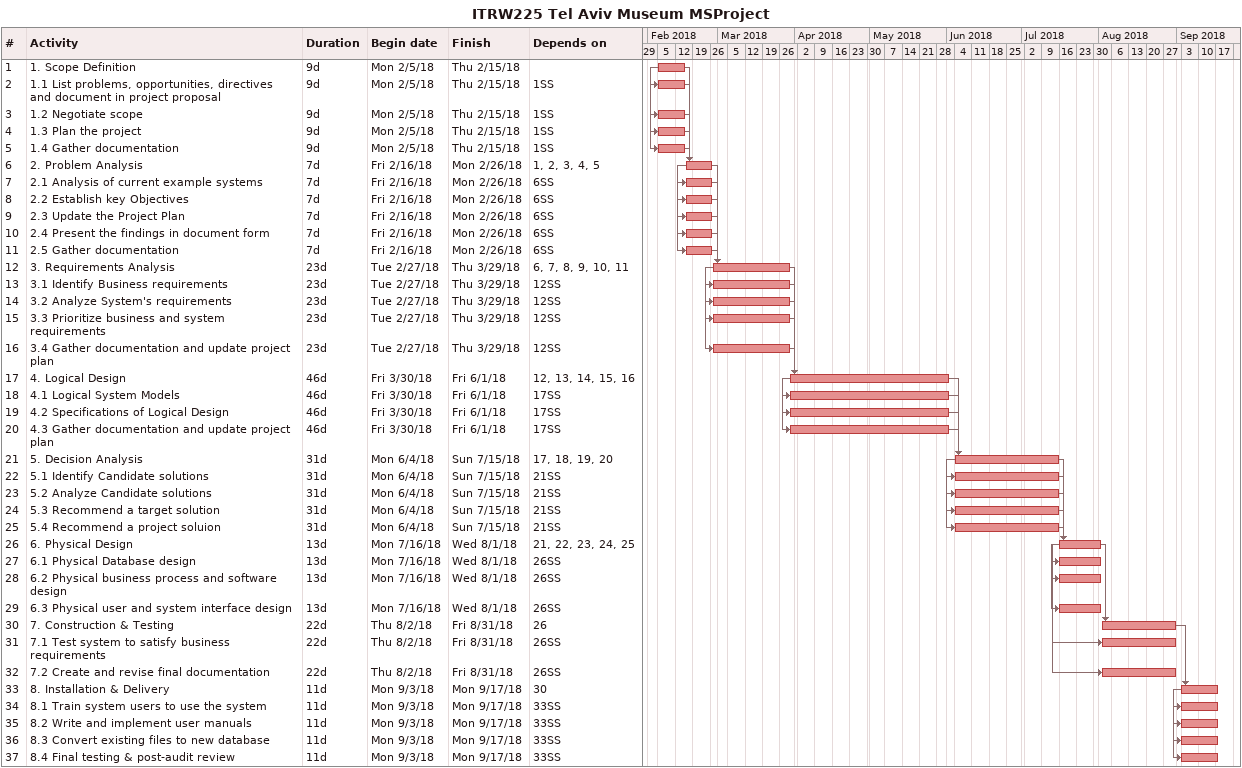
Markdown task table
ITRW225 Tel Aviv Museum MSProject

| ID | Task | Duration | Start | Finish | Predecessors |
|---|---|---|---|---|---|
| 1 | 1. Scope Definition | 9d | 2018-02-05 | 2018-02-15 |  |
| 2 | 1.1 List problems, opportunities, directives and document in project proposal | 9d | 2018-02-05 | 2018-02-15 | 1SS |
| 3 | 1.2 Negotiate scope | 9d | 2018-02-05 | 2018-02-15 | 1SS |
| 4 | 1.3 Plan the project | 9d | 2018-02-05 | 2018-02-15 | 1SS |
| 5 | 1.4 Gather documentation | 9d | 2018-02-05 | 2018-02-15 | 1SS |
| 6 | 2. Problem Analysis | 7d | 2018-02-16 | 2018-02-26 | 1, 2, 3, 4, 5 |
| 7 | 2.1 Analysis of current example systems | 7d | 2018-02-16 | 2018-02-26 | 6SS |
| 8 | 2.2 Establish key Objectives | 7d | 2018-02-16 | 2018-02-26 | 6SS |
| 9 | 2.3 Update the Project Plan | 7d | 2018-02-16 | 2018-02-26 | 6SS |
| 10 | 2.4 Present the findings in document form | 7d | 2018-02-16 | 2018-02-26 | 6SS |
| 11 | 2.5 Gather documentation | 7d | 2018-02-16 | 2018-02-26 | 6SS |
| 12 | 3. Requirements Analysis | 23d | 2018-02-27 | 2018-03-29 | 6, 7, 8, 9, 10, 11 |
| 13 | 3.1 Identify Business requirements | 23d | 2018-02-27 | 2018-03-29 | 12SS |
| 14 | 3.2 Analyze System's requirements | 23d | 2018-02-27 | 2018-03-29 | 12SS |
| 15 | 3.3 Prioritize business and system requirements | 23d | 2018-02-27 | 2018-03-29 | 12SS |
| 16 | 3.4 Gather documentation and update project plan | 23d | 2018-02-27 | 2018-03-29 | 12SS |
| 17 | 4. Logical Design | 46d | 2018-03-30 | 2018-06-01 | 12, 13, 14, 15, 16 |
| 18 | 4.1 Logical System Models | 46d | 2018-03-30 | 2018-06-01 | 17SS |
| 19 | 4.2 Specifications of Logical Design | 46d | 2018-03-30 | 2018-06-01 | 17SS |
| 20 | 4.3 Gather documentation and update project plan | 46d | 2018-03-30 | 2018-06-01 | 17SS |
| 21 | 5. Decision Analysis | 31d | 2018-06-04 | 2018-07-15 | 17, 18, 19, 20 |
| 22 | 5.1 Identify Candidate solutions | 31d | 2018-06-04 | 2018-07-15 | 21SS |
| 23 | 5.2 Analyze Candidate solutions | 31d | 2018-06-04 | 2018-07-15 | 21SS |
| 24 | 5.3 Recommend a target solution | 31d | 2018-06-04 | 2018-07-15 | 21SS |
| 25 | 5.4 Recommend a project soluion | 31d | 2018-06-04 | 2018-07-15 | 21SS |
| 26 | 6. Physical Design | 13d | 2018-07-16 | 2018-08-01 | 21, 22, 23, 24, 25 |
| 27 | 6.1 Physical Database design | 13d | 2018-07-16 | 2018-08-01 | 26SS |
| 28 | 6.2 Physical business process and software design | 13d | 2018-07-16 | 2018-08-01 | 26SS |
| 29 | 6.3 Physical user and system interface design | 13d | 2018-07-16 | 2018-08-01 | 26SS |
| 30 | 7. Construction & Testing | 22d | 2018-08-02 | 2018-08-31 | 26 |
| 31 | 7.1 Test system to satisfy business requirements | 22d | 2018-08-02 | 2018-08-31 | 26SS |
| 32 | 7.2 Create and revise final documentation | 22d | 2018-08-02 | 2018-08-31 | 26SS |
| 33 | 8. Installation & Delivery | 11d | 2018-09-03 | 2018-09-17 | 30 |
| 34 | 8.1 Train system users to use the system | 11d | 2018-09-03 | 2018-09-17 | 33SS |
| 35 | 8.2 Write and implement user manuals | 11d | 2018-09-03 | 2018-09-17 | 33SS |
| 36 | 8.3 Convert existing files to new database | 11d | 2018-09-03 | 2018-09-17 | 33SS |
| 37 | 8.4 Final testing & post-audit review | 11d | 2018-09-03 | 2018-09-17 | 33SS |
